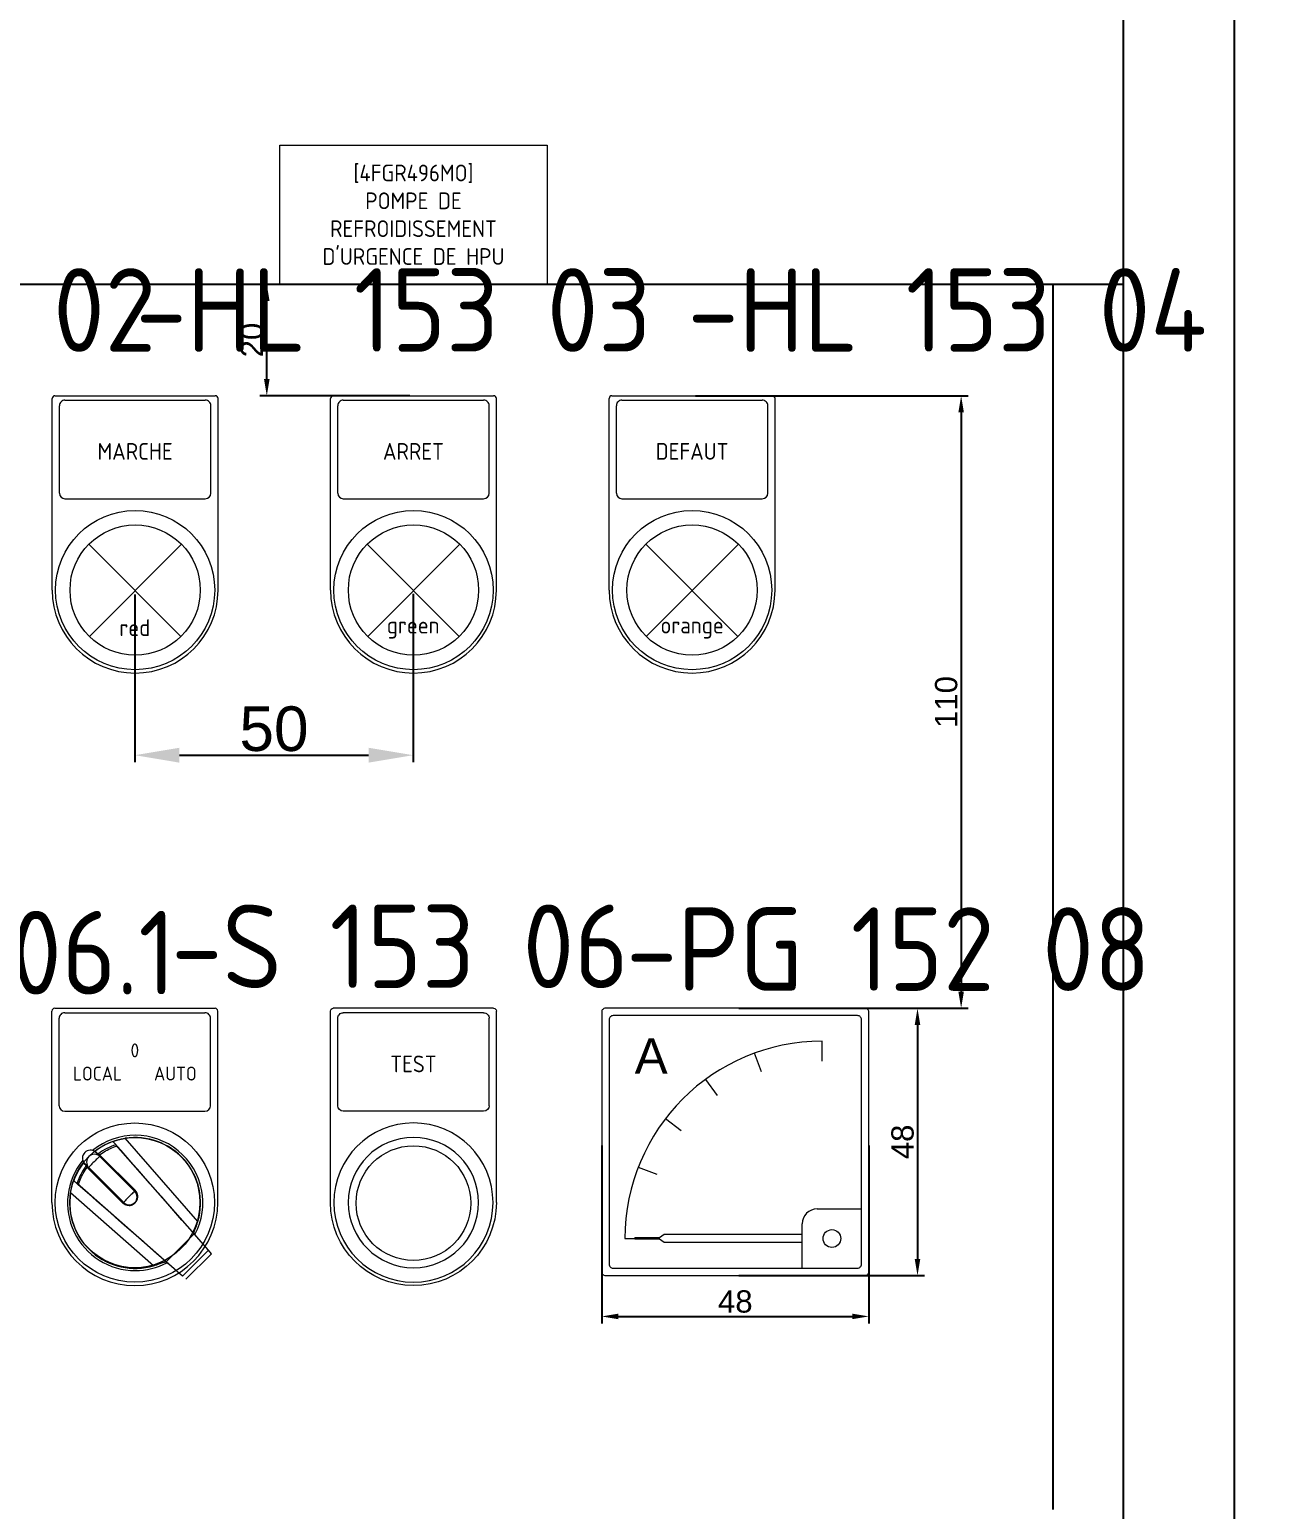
# Model space of a CAD drawing. Header units: millimetres. Extents: x 37984 to 70752, y 14140 to 37584.
# Drawn here: x 39736.7 to 39961.6, y 28219.4 to 28485.2 of the extents above; entities that cross this region are included whole.
import ezdxf
from ezdxf.enums import TextEntityAlignment as Align

# ---------------------------------------------------------------- set-up
doc = ezdxf.new("R2010")
doc.units = ezdxf.units.MM
doc.set_wipeout_variables(frame=1)
doc.layers.add('! NO PLOT !', color=7, linetype='Continuous', true_color=0xff75dd, plot=False)
doc.layers.add('000-PI-Oprema', color=30, linetype='Continuous', lineweight=5)
for name, color, linetype in [('000-PI-ORMAR', 2, 'Continuous'), ('000-PI_TEXT', 7, 'Continuous'), ('002-PI-Kabelska kanalica', 150, 'Continuous')]:
    doc.layers.add(name, color=color, linetype=linetype)
doc.styles.add('PI0', font='isocpeur.ttf', dxfattribs={"width": 0.9})
doc.styles.get("Standard").update_dxf_attribs({"font": 'arial.ttf'})
doc.dimstyles.new('ISO-25', dxfattribs={"dimtxt": 4, "dimasz": 3, "dimexe": 1.25, "dimexo": 0.625, "dimtad": 1, "dimtxsty": 'Standard', "dimcen": 3, "dimadec": 0, "dimazin": 0, "dimtfac": 1, "dimtmove": 0, "dimatfit": 3, "dimfxl": 1, "dimarcsym": 0})
doc.dimstyles.new('ISO-25-lb', dxfattribs={"dimtxt": 8, "dimasz": 8, "dimexe": 1.25, "dimexo": 0.625, "dimtad": 1, "dimtxsty": 'Standard', "dimcen": 5, "dimadec": 0, "dimazin": 0, "dimtfac": 1, "dimtmove": 0, "dimatfit": 3, "dimfxl": 1, "dimarcsym": 0})

# ---------------------------------------------------------------- blocks, each defined once
blk = doc.blocks.new('*D591')
at = {"layer": '! NO PLOT !', "color": 0, "lineweight": -2, "ltscale": 0.25, "transparency": 16777216}
for p, q in [((39856.36, 28419.4), (39905.32, 28419.4)), ((39904.07, 28416.4), (39904.07, 28312.4)), ((39881.28, 28309.4), (39905.32, 28309.4))]:
    blk.add_line(p, q, dxfattribs=at)
at = {"layer": '! NO PLOT !', "color": 0, "ltscale": 0.25, "transparency": 16777216}
for points in [[(39903.57, 28416.4), (39904.57, 28416.4), (39904.07, 28419.4)], [(39903.57, 28312.4), (39904.57, 28312.4), (39904.07, 28309.4)]]:
    blk.add_solid(points, dxfattribs=at)
at = {"layer": 'Defpoints', "color": 0, "ltscale": 0.25, "transparency": 16777216}
for p in [(39855.73, 28419.4), (39880.66, 28309.4), (39904.07, 28309.4)]:
    blk.add_point(p, dxfattribs=at)
at = {"layer": '! NO PLOT !', "color": 0, "ltscale": 0.25, "transparency": 16777216, "insert": (39901.4, 28364.4), "char_height": 4, "attachment_point": 5, "rotation": 90}
blk.add_mtext('110', dxfattribs=at)
blk = doc.blocks.new('podloska')
at = {"layer": '000-PI-Oprema'}
for p, q in [((43278.7, 39063.45), (43278.7, 39097.85)), ((43279.2, 39098.35), (43308, 39098.35)), ((43281, 39097.55), (43306.2, 39097.55)), ((43308.5, 39063.45), (43308.5, 39097.85)), ((43280, 39080.85), (43280, 39096.55)), ((43307.2, 39080.85), (43307.2, 39096.55)), ((43281, 39079.85), (43306.2, 39079.85))]:
    blk.add_line(p, q, dxfattribs=at)
blk.add_circle((43293.6, 39063.45), 14.3, dxfattribs=at)
at = {"layer": '000-PI-Oprema', "ltscale": 0.25}
blk.add_circle((43293.6, 39063.45), 11.7, dxfattribs=at)
at = {"layer": '000-PI-Oprema'}
for centre, radius, start, end in [((43279.2, 39097.85), 0.5, 90, 179.9998), ((43281, 39096.55), 1, 90, 180.0001), ((43306.2, 39096.55), 1, 359.9999, 90), ((43308, 39097.85), 0.5, 0.0002, 90), ((43281, 39080.85), 1, 180, 270), ((43306.2, 39080.85), 1, 270, 0), ((43293.6, 39063.45), 14.9, 180, 0)]:
    blk.add_arc(centre, radius, start, end, dxfattribs=at)
blk = doc.blocks.new('*D588')
at = {"layer": '! NO PLOT !', "color": 0, "linetype": 'Continuous', "lineweight": -2, "ltscale": 0.25, "transparency": 16777216}
for p, q in [((39755.63, 28383.73), (39755.63, 28353.6)), ((39805.63, 28383.83), (39805.63, 28353.6)), ((39763.63, 28354.85), (39797.63, 28354.85))]:
    blk.add_line(p, q, dxfattribs=at)
at = {"layer": '! NO PLOT !', "color": 0, "ltscale": 0.25, "transparency": 16777216}
for points in [[(39763.63, 28356.18), (39763.63, 28353.51), (39755.63, 28354.85)], [(39797.63, 28356.18), (39797.63, 28353.51), (39805.63, 28354.85)]]:
    blk.add_solid(points, dxfattribs=at)
at = {"layer": 'Defpoints', "color": 0, "ltscale": 0.25, "transparency": 16777216}
for p in [(39755.63, 28384.35), (39805.63, 28384.45), (39805.63, 28354.85)]:
    blk.add_point(p, dxfattribs=at)
at = {"layer": '! NO PLOT !', "color": 0, "ltscale": 0.25, "transparency": 16777216, "insert": (39780.63, 28359.55), "char_height": 8, "attachment_point": 5}
blk.add_mtext('50', dxfattribs=at)
blk = doc.blocks.new('*D589')
at = {"layer": '! NO PLOT !', "color": 0, "lineweight": -2, "ltscale": 0.25, "transparency": 16777216}
for p, q in [((39805.06, 28439.4), (39778.09, 28439.4)), ((39779.34, 28422.4), (39779.34, 28436.4)), ((39805.06, 28419.4), (39778.09, 28419.4))]:
    blk.add_line(p, q, dxfattribs=at)
at = {"layer": '! NO PLOT !', "color": 0, "ltscale": 0.25, "transparency": 16777216}
for points in [[(39778.84, 28436.4), (39779.84, 28436.4), (39779.34, 28439.4)], [(39778.84, 28422.4), (39779.84, 28422.4), (39779.34, 28419.4)]]:
    blk.add_solid(points, dxfattribs=at)
at = {"layer": 'Defpoints', "color": 0, "ltscale": 0.25, "transparency": 16777216}
for p in [(39779.34, 28439.4), (39805.68, 28439.4), (39805.68, 28419.4)]:
    blk.add_point(p, dxfattribs=at)
at = {"layer": '! NO PLOT !', "color": 0, "ltscale": 0.25, "transparency": 16777216, "insert": (39776.67, 28429.4), "char_height": 4, "attachment_point": 5, "rotation": 90}
blk.add_mtext('20', dxfattribs=at)
blk = doc.blocks.new('*D1052')
at = {"layer": '! NO PLOT !', "color": 0, "lineweight": -2, "ltscale": 0.25, "transparency": 16777216}
for p, q in [((39839.5, 28284.78), (39839.5, 28252.81)), ((39887.5, 28284.78), (39887.5, 28252.81)), ((39842.5, 28254.06), (39884.5, 28254.06))]:
    blk.add_line(p, q, dxfattribs=at)
at = {"layer": '! NO PLOT !', "color": 0, "ltscale": 0.25, "transparency": 16777216}
for points in [[(39842.5, 28254.56), (39842.5, 28253.56), (39839.5, 28254.06)], [(39884.5, 28254.56), (39884.5, 28253.56), (39887.5, 28254.06)]]:
    blk.add_solid(points, dxfattribs=at)
at = {"layer": 'Defpoints', "color": 0, "ltscale": 0.25, "transparency": 16777216}
for p in [(39839.5, 28285.4), (39887.5, 28285.4), (39887.5, 28254.06)]:
    blk.add_point(p, dxfattribs=at)
at = {"layer": '! NO PLOT !', "color": 0, "ltscale": 0.25, "transparency": 16777216, "insert": (39863.5, 28256.72), "char_height": 4, "attachment_point": 5}
blk.add_mtext('48', dxfattribs=at)
blk = doc.blocks.new('*D1053')
at = {"layer": '! NO PLOT !', "color": 0, "lineweight": -2, "ltscale": 0.25, "transparency": 16777216}
for p, q in [((39864.13, 28309.4), (39897.48, 28309.4)), ((39896.23, 28306.4), (39896.23, 28264.4)), ((39864.13, 28261.4), (39897.48, 28261.4))]:
    blk.add_line(p, q, dxfattribs=at)
at = {"layer": '! NO PLOT !', "color": 0, "ltscale": 0.25, "transparency": 16777216}
for points in [[(39895.73, 28306.4), (39896.73, 28306.4), (39896.23, 28309.4)], [(39895.73, 28264.4), (39896.73, 28264.4), (39896.23, 28261.4)]]:
    blk.add_solid(points, dxfattribs=at)
at = {"layer": 'Defpoints', "color": 0, "ltscale": 0.25, "transparency": 16777216}
for p in [(39863.5, 28309.4), (39863.5, 28261.4), (39896.23, 28261.4)]:
    blk.add_point(p, dxfattribs=at)
at = {"layer": '! NO PLOT !', "color": 0, "ltscale": 0.25, "transparency": 16777216, "insert": (39893.56, 28285.4), "char_height": 4, "attachment_point": 5, "rotation": 90}
blk.add_mtext('48', dxfattribs=at)
blk = doc.blocks.new('A 48x48')
at = {"layer": '000-PI-Oprema', "ltscale": 0.25}
blk.add_line((40608.98, 32570.99), (40608.98, 32570.99), dxfattribs=at)
at = {"layer": '000-PI-Oprema'}
for p, q in [((40600.57, 32562.18), (40600.57, 32565.72)), ((40589.66, 32560.26), (40588.45, 32563.59)), ((40579.62, 32558.87), (40581.72, 32556.01)), ((40572.47, 32551.87), (40575.28, 32549.71)), ((40567.56, 32543.14), (40570.86, 32541.86)), ((40599.68, 32535.62), (40607.65, 32535.62)), ((40572.23, 32531.02), (40571.39, 32530.45)), ((40597.02, 32531.02), (40572.23, 32531.02)), ((40597.02, 32524.99), (40597.02, 32532.96)), ((40565.15, 32530.31), (40568.69, 32530.31)), ((40571.39, 32530.45), (40566.92, 32530.45)), ((40566.92, 32530.17), (40566.92, 32530.45)), ((40571.39, 32530.17), (40566.92, 32530.17)), ((40572.23, 32529.6), (40571.39, 32530.17)), ((40597.02, 32529.6), (40572.23, 32529.6))]:
    blk.add_line(p, q, dxfattribs=at)
for points in [[(40561.65, 32523.66), (40608.32, 32523.66, 0.414214), (40608.98, 32524.33), (40608.98, 32570.99, 0.414214), (40608.32, 32571.66), (40561.65, 32571.66, 0.414214), (40560.98, 32570.99), (40560.98, 32524.33, 0.414214)], [(40563.02, 32524.99), (40606.94, 32524.99, 0.414214), (40607.65, 32525.7), (40607.65, 32569.62, 0.414214), (40606.94, 32570.33), (40563.02, 32570.33, 0.414214), (40562.32, 32569.62), (40562.32, 32525.7, 0.414214)]]:
    blk.add_lwpolyline(points, format="xyb", close=True, dxfattribs=at)
blk.add_circle((40602.34, 32530.31), 1.59, dxfattribs=at)
for centre, radius in [((40600.57, 32530.31), 35.42), ((40599.68, 32532.96), 2.66)]:
    blk.add_arc(centre, radius, 90, 180, dxfattribs=at)
blk.add_text('A', height=6.38, dxfattribs=at).set_placement((40569.87, 32563.08), align=Align.MIDDLE_CENTER)
blk = doc.blocks.new('*U527')
at = {"layer": '002-PI-Kabelska kanalica'}
for p in [(-20, 791), (80, -100)]:
    blk.add_line(p, (80, 791), dxfattribs=at)

msp = doc.modelspace()

# ---------------------------------------------------------------- block references
at = {"rotation": 270}
msp.add_blockref('*U527', (39164.172, 28519.404), dxfattribs=at)

# ---------------------------------------------------------------- next in the draw order: wipeouts: each hides what was drawn before it
msp.add_wipeout([(39609.672, 28763.904), (40001.672, 28763.904), (40001.672, 26766.904), (39609.672, 26766.904)]).dxf.layer = '000-PI-ORMAR'

# ---------------------------------------------------------------- next in the draw order: linework, layer by layer
at = {"layer": '! NO PLOT !'}
for p, q in [((39953.184, 26849.154), (39953.184, 28689.154)), ((39933.184, 28684.154), (39933.184, 26854.154))]:
    msp.add_line(p, q, dxfattribs=at)
at = {"layer": '! NO PLOT !', "ltscale": 0.25}
for p, q in [((39933.184, 28439.404), (39678.184, 28439.404)), ((39920.511, 28439.404), (39920.511, 28219.404))]:
    msp.add_line(p, q, dxfattribs=at)
at = {"layer": '000-PI-Oprema'}
for p, q in [((39747.361, 28392.727), (39763.907, 28376.181)), ((39764.007, 28392.727), (39747.461, 28376.181)), ((39797.361, 28392.727), (39813.907, 28376.181)), ((39814.007, 28392.727), (39797.461, 28376.181)), ((39847.411, 28392.727), (39863.957, 28376.181)), ((39864.057, 28392.727), (39847.511, 28376.181)), ((39750.107, 28283.619), (39750.382, 28283.78)), ((39750.382, 28283.78), (39750.663, 28283.932)), ((39750.663, 28283.932), (39750.948, 28284.076)), ((39750.948, 28284.076), (39751.237, 28284.211)), ((39751.237, 28284.211), (39751.531, 28284.337)), ((39751.531, 28284.337), (39751.829, 28284.455)), ((39751.71, 28285.491), (39751.713, 28285.492)), ((39751.714, 28285.487), (39751.71, 28285.491)), ((39751.713, 28285.492), (39751.721, 28285.495)), ((39751.726, 28285.473), (39751.714, 28285.487)), ((39751.721, 28285.495), (39751.735, 28285.5)), ((39751.746, 28285.45), (39751.726, 28285.473)), ((39751.735, 28285.5), (39751.756, 28285.507)), ((39751.775, 28285.416), (39751.746, 28285.45)), ((39751.756, 28285.507), (39751.782, 28285.517)), ((39751.813, 28285.373), (39751.775, 28285.416)), ((39751.782, 28285.517), (39751.814, 28285.528)), ((39751.86, 28285.319), (39751.813, 28285.373)), ((39751.814, 28285.528), (39751.852, 28285.541)), ((39751.829, 28284.455), (39752.13, 28284.563)), ((39751.852, 28285.541), (39751.895, 28285.556)), ((39751.917, 28285.255), (39751.86, 28285.319)), ((39751.895, 28285.556), (39751.944, 28285.573)), ((39751.983, 28285.18), (39751.917, 28285.255)), ((39751.944, 28285.573), (39751.998, 28285.591)), ((39752.058, 28285.094), (39751.983, 28285.18)), ((39751.998, 28285.591), (39752.056, 28285.61)), ((39752.056, 28285.61), (39752.119, 28285.63)), ((39752.143, 28284.997), (39752.058, 28285.094)), ((39752.119, 28285.63), (39752.186, 28285.651)), ((39752.13, 28284.563), (39752.435, 28284.663)), ((39752.237, 28284.89), (39752.143, 28284.997)), ((39752.186, 28285.651), (39752.255, 28285.673)), ((39752.251, 28284.872), (39752.223, 28284.904)), ((39765.976, 28269.234), (39752.237, 28284.89)), ((39752.28, 28284.839), (39752.251, 28284.872)), ((39752.255, 28285.673), (39752.328, 28285.695)), ((39752.31, 28284.806), (39752.28, 28284.839)), ((39752.34, 28284.771), (39752.31, 28284.806)), ((39752.328, 28285.695), (39752.405, 28285.718)), ((39752.371, 28284.736), (39752.34, 28284.771)), ((39752.403, 28284.7), (39752.371, 28284.736)), ((39752.435, 28284.663), (39752.403, 28284.7)), ((39752.405, 28285.718), (39752.486, 28285.741)), ((39753.165, 28283.831), (39752.435, 28284.663)), ((39752.486, 28285.741), (39752.571, 28285.765)), ((39752.571, 28285.765), (39752.66, 28285.789)), ((39752.66, 28285.789), (39752.753, 28285.814)), ((39752.753, 28285.814), (39752.848, 28285.838)), ((39752.848, 28285.838), (39752.946, 28285.862)), ((39752.946, 28285.862), (39753.047, 28285.886)), ((39753.047, 28285.886), (39753.149, 28285.909)), ((39753.149, 28285.909), (39753.253, 28285.932)), ((39753.895, 28282.999), (39753.165, 28283.831)), ((39753.253, 28285.932), (39753.358, 28285.953)), ((39753.358, 28285.953), (39753.463, 28285.974)), ((39753.463, 28285.974), (39753.569, 28285.994)), ((39753.569, 28285.994), (39753.674, 28286.013)), ((39753.674, 28286.013), (39753.779, 28286.031)), ((39753.779, 28286.031), (39753.882, 28286.048)), ((39766.974, 28271.129), (39753.882, 28286.048)), ((39746.403, 28281.615), (39746.399, 28281.619)), ((39746.415, 28281.603), (39746.403, 28281.615)), ((39746.435, 28281.582), (39746.415, 28281.603)), ((39746.465, 28281.553), (39746.435, 28281.582)), ((39746.503, 28281.515), (39746.465, 28281.553)), ((39746.55, 28281.468), (39746.503, 28281.515)), ((39746.606, 28281.411), (39746.55, 28281.468)), ((39754.112, 28274.047), (39746.604, 28281.555)), ((39746.672, 28281.345), (39746.606, 28281.411)), ((39746.748, 28281.27), (39746.672, 28281.345)), ((39746.833, 28281.185), (39746.748, 28281.27)), ((39746.927, 28281.091), (39746.833, 28281.185)), ((39748.524, 28283.736), (39748.52, 28283.74)), ((39748.536, 28283.724), (39748.524, 28283.736)), ((39748.557, 28283.704), (39748.536, 28283.724)), ((39748.586, 28283.674), (39748.557, 28283.704)), ((39755.632, 28276.487), (39748.584, 28283.535)), ((39748.624, 28283.636), (39748.586, 28283.674)), ((39748.869, 28283.391), (39748.624, 28283.636)), ((39748.954, 28283.306), (39748.869, 28283.391)), ((39749.048, 28283.212), (39748.954, 28283.306)), ((39756.009, 28276.252), (39749.048, 28283.212)), ((39749.168, 28283.234), (39749.115, 28283.287)), ((39749.195, 28283.206), (39749.168, 28283.234)), ((39749.224, 28283.178), (39749.195, 28283.206)), ((39749.312, 28283.09), (39749.224, 28283.178)), ((39749.312, 28283.09), (39749.571, 28283.274)), ((39755.686, 28276.716), (39749.312, 28283.09)), ((39749.571, 28283.274), (39749.836, 28283.451)), ((39749.836, 28283.451), (39750.107, 28283.619)), ((39754.625, 28282.167), (39753.895, 28282.999)), ((39755.355, 28281.336), (39754.625, 28282.167)), ((39756.084, 28280.504), (39755.355, 28281.336)), ((39745.684, 28278.31), (39745.802, 28278.607)), ((39745.802, 28278.607), (39745.928, 28278.901)), ((39745.928, 28278.901), (39746.063, 28279.191)), ((39746.063, 28279.191), (39746.207, 28279.476)), ((39746.207, 28279.476), (39746.359, 28279.756)), ((39746.359, 28279.756), (39746.519, 28280.032)), ((39746.519, 28280.032), (39746.688, 28280.303)), ((39746.688, 28280.303), (39746.865, 28280.568)), ((39746.933, 28280.944), (39746.852, 28281.024)), ((39746.865, 28280.568), (39747.049, 28280.827)), ((39753.887, 28274.13), (39746.927, 28281.091)), ((39746.961, 28280.915), (39746.933, 28280.944)), ((39747.049, 28280.827), (39746.961, 28280.915)), ((39753.423, 28274.453), (39747.049, 28280.827)), ((39756.814, 28279.673), (39756.084, 28280.504)), ((39757.543, 28278.842), (39756.814, 28279.673)), ((39758.273, 28278.01), (39757.543, 28278.842)), ((39744.091, 28276.257), (39744.108, 28276.36)), ((39759.009, 28263.165), (39744.091, 28276.257)), ((39744.108, 28276.36), (39744.126, 28276.464)), ((39744.126, 28276.464), (39744.144, 28276.57)), ((39744.144, 28276.57), (39744.164, 28276.675)), ((39744.164, 28276.675), (39744.185, 28276.781)), ((39744.185, 28276.781), (39744.207, 28276.886)), ((39744.207, 28276.886), (39744.23, 28276.99)), ((39744.23, 28276.99), (39744.253, 28277.092)), ((39744.253, 28277.092), (39744.277, 28277.192)), ((39744.277, 28277.192), (39744.301, 28277.291)), ((39744.301, 28277.291), (39744.325, 28277.386)), ((39744.325, 28277.386), (39744.35, 28277.478)), ((39744.35, 28277.478), (39744.374, 28277.567)), ((39744.374, 28277.567), (39744.398, 28277.653)), ((39744.398, 28277.653), (39744.421, 28277.734)), ((39744.421, 28277.734), (39744.444, 28277.811)), ((39744.444, 28277.811), (39744.466, 28277.883)), ((39744.466, 28277.883), (39744.487, 28277.953)), ((39744.487, 28277.953), (39744.509, 28278.02)), ((39744.509, 28278.02), (39744.529, 28278.082)), ((39744.529, 28278.082), (39744.548, 28278.141)), ((39744.548, 28278.141), (39744.566, 28278.195)), ((39744.566, 28278.195), (39744.583, 28278.244)), ((39744.583, 28278.244), (39744.598, 28278.287)), ((39744.598, 28278.287), (39744.611, 28278.325)), ((39744.611, 28278.325), (39744.622, 28278.357)), ((39744.622, 28278.357), (39744.631, 28278.383)), ((39744.631, 28278.383), (39744.639, 28278.403)), ((39744.639, 28278.403), (39744.644, 28278.418)), ((39744.644, 28278.418), (39744.647, 28278.426)), ((39744.647, 28278.426), (39744.648, 28278.429)), ((39744.652, 28278.425), (39744.648, 28278.429)), ((39744.666, 28278.413), (39744.652, 28278.425)), ((39744.689, 28278.393), (39744.666, 28278.413)), ((39744.722, 28278.364), (39744.689, 28278.393)), ((39744.766, 28278.326), (39744.722, 28278.364)), ((39744.819, 28278.278), (39744.766, 28278.326)), ((39744.884, 28278.222), (39744.819, 28278.278)), ((39744.959, 28278.156), (39744.884, 28278.222)), ((39745.045, 28278.081), (39744.959, 28278.156)), ((39745.141, 28277.996), (39745.045, 28278.081)), ((39745.249, 28277.902), (39745.141, 28277.996)), ((39745.267, 28277.888), (39745.235, 28277.916)), ((39760.905, 28264.163), (39745.249, 28277.902)), ((39745.299, 28277.859), (39745.267, 28277.888)), ((39745.333, 28277.829), (39745.299, 28277.859)), ((39745.368, 28277.799), (39745.333, 28277.829)), ((39745.403, 28277.768), (39745.368, 28277.799)), ((39745.439, 28277.736), (39745.403, 28277.768)), ((39745.476, 28277.704), (39745.439, 28277.736)), ((39745.476, 28277.704), (39745.576, 28278.009)), ((39746.308, 28276.974), (39745.476, 28277.704)), ((39745.576, 28278.009), (39745.684, 28278.31)), ((39747.14, 28276.244), (39746.308, 28276.974)), ((39747.972, 28275.514), (39747.14, 28276.244)), ((39756.092, 28276.027), (39755.632, 28276.487)), ((39755.735, 28276.664), (39755.686, 28276.716)), ((39755.782, 28276.61), (39755.735, 28276.664)), ((39755.827, 28276.554), (39755.782, 28276.61)), ((39755.869, 28276.496), (39755.827, 28276.554)), ((39755.909, 28276.436), (39755.869, 28276.496)), ((39755.946, 28276.374), (39755.909, 28276.436)), ((39755.98, 28276.311), (39755.946, 28276.374)), ((39756.011, 28276.246), (39755.98, 28276.311)), ((39756.039, 28276.18), (39756.011, 28276.246)), ((39756.064, 28276.113), (39756.039, 28276.18)), ((39756.087, 28276.045), (39756.064, 28276.113)), ((39756.106, 28275.976), (39756.087, 28276.045)), ((39756.122, 28275.906), (39756.106, 28275.976)), ((39756.134, 28275.835), (39756.122, 28275.906)), ((39756.144, 28275.764), (39756.134, 28275.835)), ((39759.731, 28276.348), (39758.273, 28278.01)), ((39760.46, 28275.518), (39759.731, 28276.348)), ((39748.803, 28274.784), (39747.972, 28275.514)), ((39749.635, 28274.054), (39748.803, 28274.784)), ((39750.466, 28273.325), (39749.635, 28274.054)), ((39751.297, 28272.595), (39750.466, 28273.325)), ((39753.475, 28274.404), (39753.423, 28274.453)), ((39753.529, 28274.356), (39753.475, 28274.404)), ((39753.585, 28274.312), (39753.529, 28274.356)), ((39753.643, 28274.269), (39753.585, 28274.312)), ((39753.703, 28274.23), (39753.643, 28274.269)), ((39753.765, 28274.193), (39753.703, 28274.23)), ((39753.828, 28274.159), (39753.765, 28274.193)), ((39753.892, 28274.128), (39753.828, 28274.159)), ((39753.959, 28274.1), (39753.892, 28274.128)), ((39754.026, 28274.074), (39753.959, 28274.1)), ((39754.094, 28274.052), (39754.026, 28274.074)), ((39754.163, 28274.033), (39754.094, 28274.052)), ((39754.233, 28274.017), (39754.163, 28274.033)), ((39754.304, 28274.004), (39754.233, 28274.017)), ((39754.375, 28273.995), (39754.304, 28274.004)), ((39754.447, 28273.988), (39754.375, 28273.995)), ((39754.518, 28273.985), (39754.447, 28273.988)), ((39754.59, 28273.985), (39754.518, 28273.985)), ((39754.59, 28273.985), (39754.662, 28273.988)), ((39754.662, 28273.988), (39754.733, 28273.995)), ((39754.733, 28273.995), (39754.804, 28274.004)), ((39754.804, 28274.004), (39754.875, 28274.017)), ((39754.875, 28274.017), (39754.945, 28274.033)), ((39754.945, 28274.033), (39755.014, 28274.052)), ((39755.014, 28274.052), (39755.083, 28274.074)), ((39755.083, 28274.074), (39755.15, 28274.1)), ((39755.15, 28274.1), (39755.216, 28274.128)), ((39755.216, 28274.128), (39755.281, 28274.159)), ((39755.281, 28274.159), (39755.344, 28274.193)), ((39755.344, 28274.193), (39755.405, 28274.23)), ((39755.405, 28274.23), (39755.465, 28274.269)), ((39755.465, 28274.269), (39755.523, 28274.312)), ((39755.523, 28274.312), (39755.58, 28274.356)), ((39755.58, 28274.356), (39755.634, 28274.404)), ((39755.634, 28274.404), (39755.686, 28274.453)), ((39755.686, 28274.453), (39755.735, 28274.505)), ((39755.735, 28274.505), (39755.782, 28274.559)), ((39755.782, 28274.559), (39755.827, 28274.615)), ((39755.827, 28274.615), (39755.869, 28274.673)), ((39755.869, 28274.673), (39755.909, 28274.733)), ((39755.909, 28274.733), (39755.946, 28274.795)), ((39755.946, 28274.795), (39755.98, 28274.858)), ((39755.98, 28274.858), (39756.011, 28274.923)), ((39756.011, 28274.923), (39756.039, 28274.989)), ((39756.039, 28274.989), (39756.064, 28275.056)), ((39756.064, 28275.056), (39756.087, 28275.125)), ((39756.087, 28275.125), (39756.106, 28275.194)), ((39756.106, 28275.194), (39756.122, 28275.264)), ((39756.122, 28275.264), (39756.135, 28275.334)), ((39756.135, 28275.334), (39756.144, 28275.406)), ((39756.151, 28275.692), (39756.144, 28275.764)), ((39756.144, 28275.406), (39756.151, 28275.477)), ((39756.154, 28275.621), (39756.151, 28275.692)), ((39756.151, 28275.477), (39756.154, 28275.549)), ((39756.154, 28275.549), (39756.154, 28275.621)), ((39761.189, 28274.687), (39760.46, 28275.518)), ((39761.918, 28273.856), (39761.189, 28274.687)), ((39762.647, 28273.026), (39761.918, 28273.856)), ((39752.128, 28271.866), (39751.297, 28272.595)), ((39753.79, 28270.408), (39752.128, 28271.866)), ((39764.104, 28271.365), (39762.647, 28273.026)), ((39764.833, 28270.535), (39764.104, 28271.365)), ((39766.289, 28268.875), (39764.833, 28270.535)), ((39766.763, 28270.48), (39766.838, 28270.696)), ((39766.838, 28270.696), (39766.909, 28270.914)), ((39766.909, 28270.914), (39766.974, 28271.129)), ((39754.621, 28269.678), (39753.79, 28270.408)), ((39755.452, 28268.949), (39754.621, 28269.678)), ((39756.283, 28268.221), (39755.452, 28268.949)), ((39757.113, 28267.492), (39756.283, 28268.221)), ((39761.264, 28263.849), (39766.289, 28268.875)), ((39761.268, 28263.844), (39766.295, 28268.871)), ((39765.149, 28270.175), (39765.15, 28270.176)), ((39765.975, 28269.233), (39765.976, 28269.234)), ((39766.295, 28268.871), (39765.976, 28269.234)), ((39768.868, 28265.939), (39766.295, 28268.871)), ((39766.309, 28269.166), (39766.312, 28269.229)), ((39766.311, 28269.103), (39766.309, 28269.166)), ((39766.319, 28269.042), (39766.311, 28269.103)), ((39766.312, 28269.229), (39766.32, 28269.294)), ((39766.332, 28268.981), (39766.319, 28269.042)), ((39766.32, 28269.294), (39766.333, 28269.359)), ((39766.35, 28268.922), (39766.332, 28268.981)), ((39766.333, 28269.359), (39766.35, 28269.426)), ((39766.35, 28269.426), (39766.371, 28269.495)), ((39766.373, 28268.863), (39766.35, 28268.922)), ((39766.371, 28269.495), (39766.397, 28269.565)), ((39766.402, 28268.803), (39766.373, 28268.863)), ((39766.397, 28269.565), (39766.425, 28269.638)), ((39766.436, 28268.744), (39766.402, 28268.803)), ((39766.425, 28269.638), (39766.457, 28269.713)), ((39766.474, 28268.684), (39766.436, 28268.744)), ((39766.457, 28269.713), (39766.531, 28269.883)), ((39766.518, 28268.624), (39766.474, 28268.684)), ((39766.566, 28268.564), (39766.518, 28268.624)), ((39766.531, 28269.883), (39766.607, 28270.07)), ((39766.618, 28268.503), (39766.566, 28268.564)), ((39766.607, 28270.07), (39766.685, 28270.27)), ((39766.685, 28270.27), (39766.763, 28270.48)), ((39759.604, 28265.306), (39757.113, 28267.492)), ((39761.264, 28263.849), (39759.604, 28265.306)), ((39764.2, 28261.271), (39768.868, 28265.939)), ((39764.823, 28260.724), (39769.415, 28265.316)), ((39769.415, 28265.316), (39768.868, 28265.939)), ((39759.009, 28263.165), (39759.146, 28263.206)), ((39759.146, 28263.206), (39759.284, 28263.249)), ((39759.284, 28263.249), (39759.423, 28263.295)), ((39759.423, 28263.295), (39759.561, 28263.342)), ((39759.561, 28263.342), (39759.697, 28263.39)), ((39759.697, 28263.39), (39759.831, 28263.439)), ((39759.831, 28263.439), (39759.961, 28263.489)), ((39759.961, 28263.489), (39760.086, 28263.539)), ((39759.963, 28264.989), (39759.964, 28264.99)), ((39760.086, 28263.539), (39760.206, 28263.588)), ((39760.206, 28263.588), (39760.32, 28263.636)), ((39760.32, 28263.636), (39760.426, 28263.682)), ((39760.426, 28263.682), (39760.5, 28263.713)), ((39760.5, 28263.713), (39760.573, 28263.742)), ((39760.573, 28263.742), (39760.644, 28263.767)), ((39760.644, 28263.767), (39760.713, 28263.789)), ((39760.713, 28263.789), (39760.781, 28263.806)), ((39760.781, 28263.806), (39760.846, 28263.819)), ((39760.846, 28263.819), (39760.91, 28263.827)), ((39760.905, 28264.163), (39760.906, 28264.164)), ((39761.268, 28263.844), (39760.905, 28264.163)), ((39760.91, 28263.827), (39760.973, 28263.83)), ((39761.035, 28263.827), (39760.973, 28263.83)), ((39761.097, 28263.82), (39761.035, 28263.827)), ((39761.158, 28263.807), (39761.097, 28263.82)), ((39761.218, 28263.789), (39761.158, 28263.807)), ((39761.277, 28263.765), (39761.218, 28263.789)), ((39764.2, 28261.271), (39761.268, 28263.844)), ((39761.336, 28263.737), (39761.277, 28263.765)), ((39761.395, 28263.703), (39761.336, 28263.737)), ((39761.454, 28263.664), (39761.395, 28263.703)), ((39761.514, 28263.621), (39761.454, 28263.664)), ((39761.575, 28263.573), (39761.514, 28263.621)), ((39761.636, 28263.521), (39761.575, 28263.573))]:
    msp.add_line(p, q, dxfattribs=at)
msp.add_lwpolyline([(39781.684, 28464.404), (39829.684, 28464.404), (39829.684, 28439.404), (39781.684, 28439.404)], close=True, dxfattribs=at)
for points in [[(39748.106, 28283.849), (39747.857, 28283.911), (39747.598, 28283.924), (39747.338, 28283.887), (39747.086, 28283.8), (39746.852, 28283.668), (39746.644, 28283.495), (39746.471, 28283.287), (39746.339, 28283.053), (39746.252, 28282.801), (39746.215, 28282.541), (39746.227, 28282.281), (39746.29, 28282.033)], [(39748.584, 28283.535), (39748.361, 28283.716), (39748.106, 28283.849)], [(39746.29, 28282.033), (39746.422, 28281.778), (39746.604, 28281.555)], [(39749.35, 28282.769), (39749.138, 28282.942), (39748.897, 28283.071), (39748.635, 28283.15), (39748.362, 28283.177), (39748.089, 28283.15), (39747.827, 28283.07), (39747.585, 28282.94), (39747.373, 28282.766), (39747.199, 28282.554), (39747.069, 28282.312), (39746.989, 28282.05), (39746.962, 28281.777), (39746.988, 28281.504), (39747.068, 28281.242), (39747.196, 28281.001), (39747.37, 28280.789)], [(39749.35, 28282.769), (39749.319, 28282.761), (39749.252, 28282.716), (39749.15, 28282.635), (39749.018, 28282.52), (39748.861, 28282.378), (39748.685, 28282.212), (39748.495, 28282.03), (39748.301, 28281.838), (39748.109, 28281.643), (39747.927, 28281.454), (39747.761, 28281.278), (39747.618, 28281.12), (39747.504, 28280.988), (39747.423, 28280.887), (39747.378, 28280.819), (39747.37, 28280.789)], [(39755.632, 28276.487), (39755.602, 28276.479), (39755.534, 28276.434), (39755.433, 28276.352), (39755.301, 28276.238), (39755.143, 28276.096), (39754.967, 28275.93), (39754.778, 28275.747), (39754.583, 28275.555), (39754.391, 28275.361), (39754.209, 28275.172), (39754.043, 28274.996), (39753.901, 28274.838), (39753.786, 28274.706), (39753.705, 28274.605), (39753.66, 28274.537), (39753.652, 28274.507)], [(39753.652, 28274.507), (39753.864, 28274.333), (39754.106, 28274.204), (39754.368, 28274.125), (39754.641, 28274.098), (39754.914, 28274.125), (39755.176, 28274.205), (39755.418, 28274.334), (39755.63, 28274.509), (39755.804, 28274.721), (39755.934, 28274.963), (39756.014, 28275.225), (39756.041, 28275.498), (39756.014, 28275.771), (39755.935, 28276.033), (39755.806, 28276.275), (39755.632, 28276.487)]]:
    msp.add_lwpolyline(points, dxfattribs=at)
msp.add_circle((39805.684, 28274.404), 10.3, dxfattribs=at)
for centre, radius, start, end in [((39755.7, 28274.439), 12.15, 332.06339, 129.08147), ((39755.7, 28274.439), 11.75, 109.84984, 128.23046), ((39755.686, 28274.453), 11.01, 108.33018, 126.64371), ((39755.7, 28274.439), 11.01, 108.33018, 108.33753), ((39755.7, 28274.439), 11.75, 343.63927, 98.89794), ((39755.7, 28274.439), 12.15, 140.91853, 270), ((39755.7, 28274.439), 11.75, 142.33437, 160.15016), ((39755.7, 28274.439), 11.75, 141.76954, 142.33437), ((39755.7, 28274.439), 11.01, 126.64371, 127.16937), ((39755.686, 28274.453), 11.01, 143.35629, 161.66982), ((39755.7, 28274.439), 11.01, 142.83063, 143.35629), ((39755.7, 28274.439), 11.75, 171.10206, 286.36073), ((39755.7, 28274.439), 11.01, 161.66247, 161.66982), ((39755.7, 28274.439), 12.15, 270, 297.93658)]:
    msp.add_arc(centre, radius, start, end, dxfattribs=at)

# ---------------------------------------------------------------- next in the draw order: block references
for name, p in [('podloska', (-3537.912, -10678.947)), ('podloska', (-3487.912, -10678.947)), ('podloska', (-3437.862, -10678.947)), ('podloska', (-3537.962, -10788.947)), ('A 48x48', (-721.483, -4262.258))]:
    msp.add_blockref(name, p, dxfattribs=at)
at = {"layer": '000-PI-Oprema', "xscale": -1}
msp.add_blockref('podloska', (83099.279, -10788.947), dxfattribs=at)

# ---------------------------------------------------------------- next in the draw order: texts
at = {"layer": '! NO PLOT !', "char_height": 3, "width": 27.82747, "attachment_point": 5, "style": 'PI0'}
for s, insert in [('{\\fISOCPEUR|b0|i0|c238|p34;red}', (39755.634, 28377.75)), ('{\\fISOCPEUR|b0|i0|c238|p34;green}', (39805.634, 28377.75)), ('{\\fISOCPEUR|b0|i0|c238|p34;orange}', (39855.734, 28377.75))]:
    msp.add_mtext(s, dxfattribs=dict(at, insert=insert))
at = {"layer": '000-PI_TEXT', "style": 'PI0', "width": 0.9}
for s, p in [('-HL 153 02', (39713.279, 28434.824)), ('-HL 153 03', (39802.087, 28434.824)), ('-HL 153 04', (39901.564, 28434.824)), ('-S 153 06.1', (39716.574, 28319.413)), ('-S 153 06', (39803.26, 28320.549)), ('-PG 152 08', (39890.998, 28320.047))]:
    msp.add_text(s, height=15, dxfattribs=at).set_placement(p, align=Align.MIDDLE)
at = {"layer": '000-PI_TEXT', "linetype": 'Continuous', "insert": (39781.684, 28451.904), "char_height": 3, "width": 48, "attachment_point": 4, "style": 'PI0'}
msp.add_mtext("\\pxqc;{\\fISOCPEUR|b0|i0|c238|p34;[4FGR496MO]\\PPOMPE DE REFROIDISSEMENT D'URGENCE DE HPU}", dxfattribs=at)
at = {"layer": '000-PI_TEXT', "attachment_point": 5, "style": 'PI0'}
for s, insert, char_height, width in [('{\\fISOCPEUR|b0|i0|c238|p34;MARCHE}', (39755.684, 28409.404), 3, 27.82747), ('{\\fISOCPEUR|b0|i0|c238|p34;ARRET}', (39805.684, 28409.404), 3, 27.82747), ('{\\fISOCPEUR|b0|i0|c238|p34;DEFAUT}', (39855.734, 28409.404), 3, 27.82747), ('{\\fISOCPEUR|b0|i0|c238|p34;0}\\PLOCAL    {\\fISOCPEUR|b0|i0|c238|p34;AUTO}', (39755.634, 28299.754), 2.5, 24.5), ('{\\fISOCPEUR|b0|i0|c238|p34;TEST}', (39805.684, 28299.404), 3, 24.5)]:
    msp.add_mtext(s, dxfattribs=dict(at, insert=insert, char_height=char_height, width=width))

# ---------------------------------------------------------------- next in the draw order: dimensions: what is measured, and where the dimension line sits
at = {"layer": '! NO PLOT !', "ltscale": 0.25}
for base, p1, p2, picture, middle in [((39779.336, 28439.404), (39805.684, 28419.404), (39805.684, 28439.404), '*D589', (39776.669, 28429.404)), ((39904.071, 28309.404), (39855.734, 28419.404), (39880.659, 28309.404), '*D591', (39901.404, 28364.404)), ((39896.226, 28261.404), (39863.501, 28309.404), (39863.501, 28261.404), '*D1053', (39893.559, 28285.404))]:
    dim = msp.add_linear_dim(base=base, p1=p1, p2=p2, angle=90, dimstyle='ISO-25', dxfattribs=at)
    dim.commit()
    dim.dimension.update_dxf_attribs({"geometry": picture, "text_midpoint": middle})
for base, p1, p2, dimstyle, picture, middle in [((39805.634, 28354.845), (39755.634, 28384.354), (39805.634, 28384.454), 'ISO-25-lb', '*D588', (39780.634, 28359.555)), ((39887.501, 28254.056), (39839.501, 28285.404), (39887.501, 28285.404), 'ISO-25', '*D1052', (39863.501, 28256.723))]:
    dim = msp.add_linear_dim(base=base, p1=p1, p2=p2, dimstyle=dimstyle, dxfattribs=at)
    dim.commit()
    dim.dimension.update_dxf_attribs({"geometry": picture, "text_midpoint": middle})

doc.saveas('drawing.dxf')
